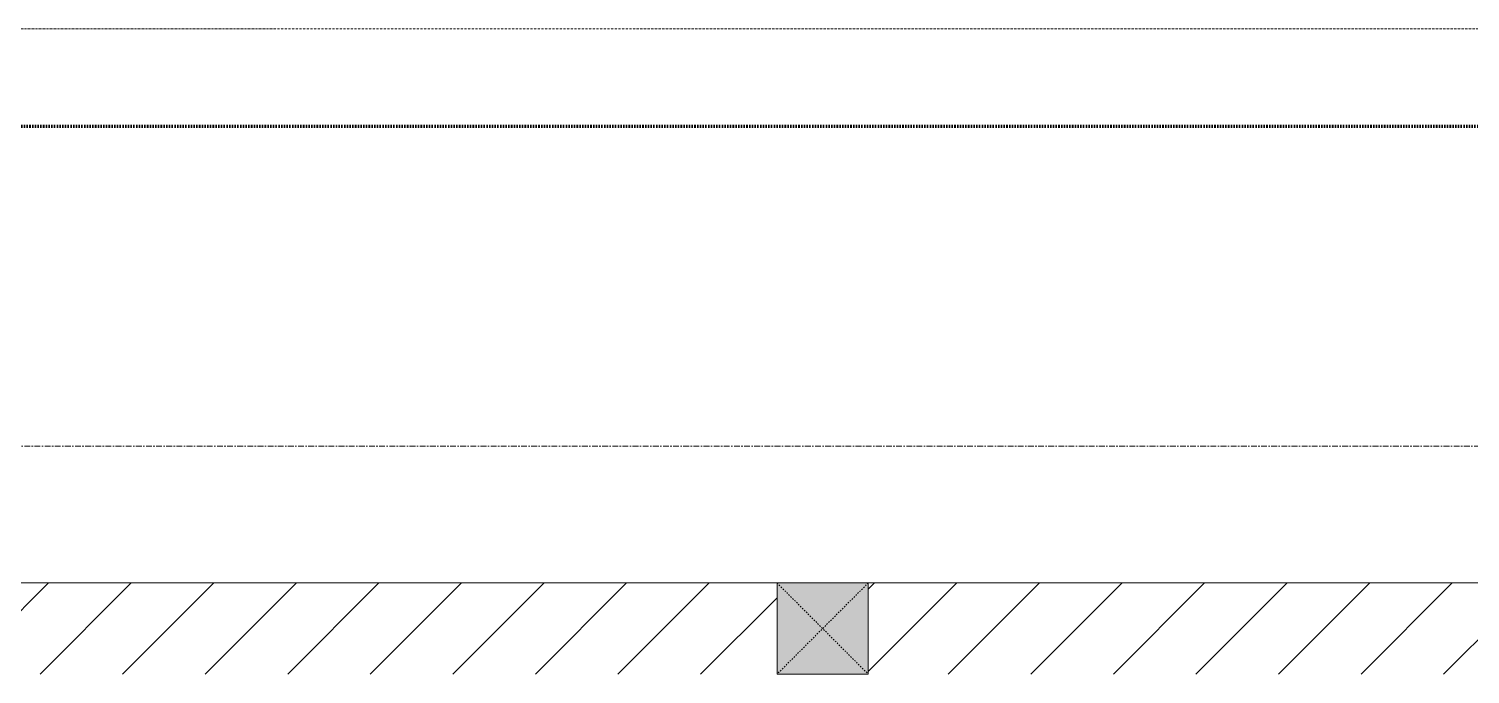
# Model space of a CAD drawing. Header units: millimetres. Extents: x 1591 to 239055, y -15958 to 83255.
# Drawn here: x 168292 to 171452, y 33337 to 34752 of the extents above; entities that cross this region are included whole.
import ezdxf

# ---------------------------------------------------------------- set-up
doc = ezdxf.new("R2010")
doc.units = ezdxf.units.MM
for name, pattern in [('1 NÉT CALL OUT', [6, 3, -3]), ('Dash', [6, 3, -3]), ('Dash Dot 3_16_', [7.9375, 4.7625, -1.5875, 0, -1.5875]), ('Grid Line', [22.225, 12.7, -3.175, 3.175, -3.175])]:
    doc.linetypes.add(name, pattern=pattern)
for name, color, linetype, lineweight in [('A-DETL-3', 90, '1 NÉT CALL OUT', 100), ('A-WALL-3', 113, 'Continuous', 18), ('A-WALL-PATT-2', 111, 'Continuous', 9), ('G-ANNO-SYMB-1', 111, 'Dash Dot 3_16_', 18), ('S-COLS', 52, 'Continuous', 9), ('S-COLS-5', 52, 'Continuous', 18), ('S-COLS-HDLN', 52, 'Dash', 9), ('S-GRID-1', 1, 'Grid Line', 9)]:
    doc.layers.add(name, color=color, linetype=linetype, lineweight=lineweight)

# ---------------------------------------------------------------- blocks, each defined once
blk = doc.blocks.new('G1_SOF - BO TRU - 200x200-3056268-TKCS_MB TẦNG 6-8')
at = {"layer": 'S-COLS'}
blk.add_hatch(color=256, dxfattribs=at).paths.add_polyline_path([(100, -100), (100, 100), (-100, 100), (-100, -100)])
at = {"layer": 'S-COLS-5'}
for p, q in [((100, 100), (-100, 100)), ((-100, 100), (-100, -100)), ((100, -100), (100, 100)), ((-100, -100), (100, -100))]:
    blk.add_line(p, q, dxfattribs=at)
at = {"layer": 'S-COLS-HDLN'}
for p, q in [((100, 100), (-100, -100)), ((-100, 100), (100, -100))]:
    blk.add_line(p, q, dxfattribs=at)

msp = doc.modelspace()

# ---------------------------------------------------------------- hatches: boundary and pattern name
at = {"layer": 'A-WALL-PATT-2'}
h = msp.add_hatch(dxfattribs=at)
h.set_pattern_fill('FP_1', color=256, style=0, pattern_type=2)
h.set_pattern_definition([(45, (95879.7, 0), (-90.50967, 90.50967), [])])
h.paths.add_polyline_path([(172949.8, 33336.9), (173057.3, 33336.9), (173057.3, 33536.9), (170132.6, 33536.9), (170132.6, 33336.9), (172546.8, 33336.9)])
h.paths.add_polyline_path([(168113.7, 33336.9), (169932.6, 33336.9), (169932.6, 33536.9), (166447.3, 33536.9), (166447.3, 33336.9), (166501.7, 33336.9)])
h.paths.add_polyline_path([(165182.3, 33336.9), (165357.3, 33336.9), (165357.3, 33536.9), (165182.3, 33536.9)])

# ---------------------------------------------------------------- linework, layer by layer
at = {"layer": 'A-DETL-3'}
msp.add_line((178562.3, 34537.4), (164162.3, 34537.4), dxfattribs=at)
at = {"layer": 'A-WALL-3'}
for p, q in [((169932.6, 33536.9), (166447.3, 33536.9)), ((173057.3, 33536.9), (170132.6, 33536.9))]:
    msp.add_line(p, q, dxfattribs=at)
at = {"layer": 'G-ANNO-SYMB-1'}
msp.add_line((124639, 34751.5), (229692.1, 34751.5), dxfattribs=at)
at = {"layer": 'S-GRID-1'}
for p, q in [((221768.6, 33836.9), (132338.5, 33836.9)), ((223800.6, 33536.9), (130306.5, 33536.9))]:
    msp.add_line(p, q, dxfattribs=at)

# ---------------------------------------------------------------- block references
at = {"layer": 'S-COLS'}
msp.add_blockref('G1_SOF - BO TRU - 200x200-3056268-TKCS_MB TẦNG 6-8', (170032.6, 33436.9), dxfattribs=at)

doc.saveas('drawing.dxf')
